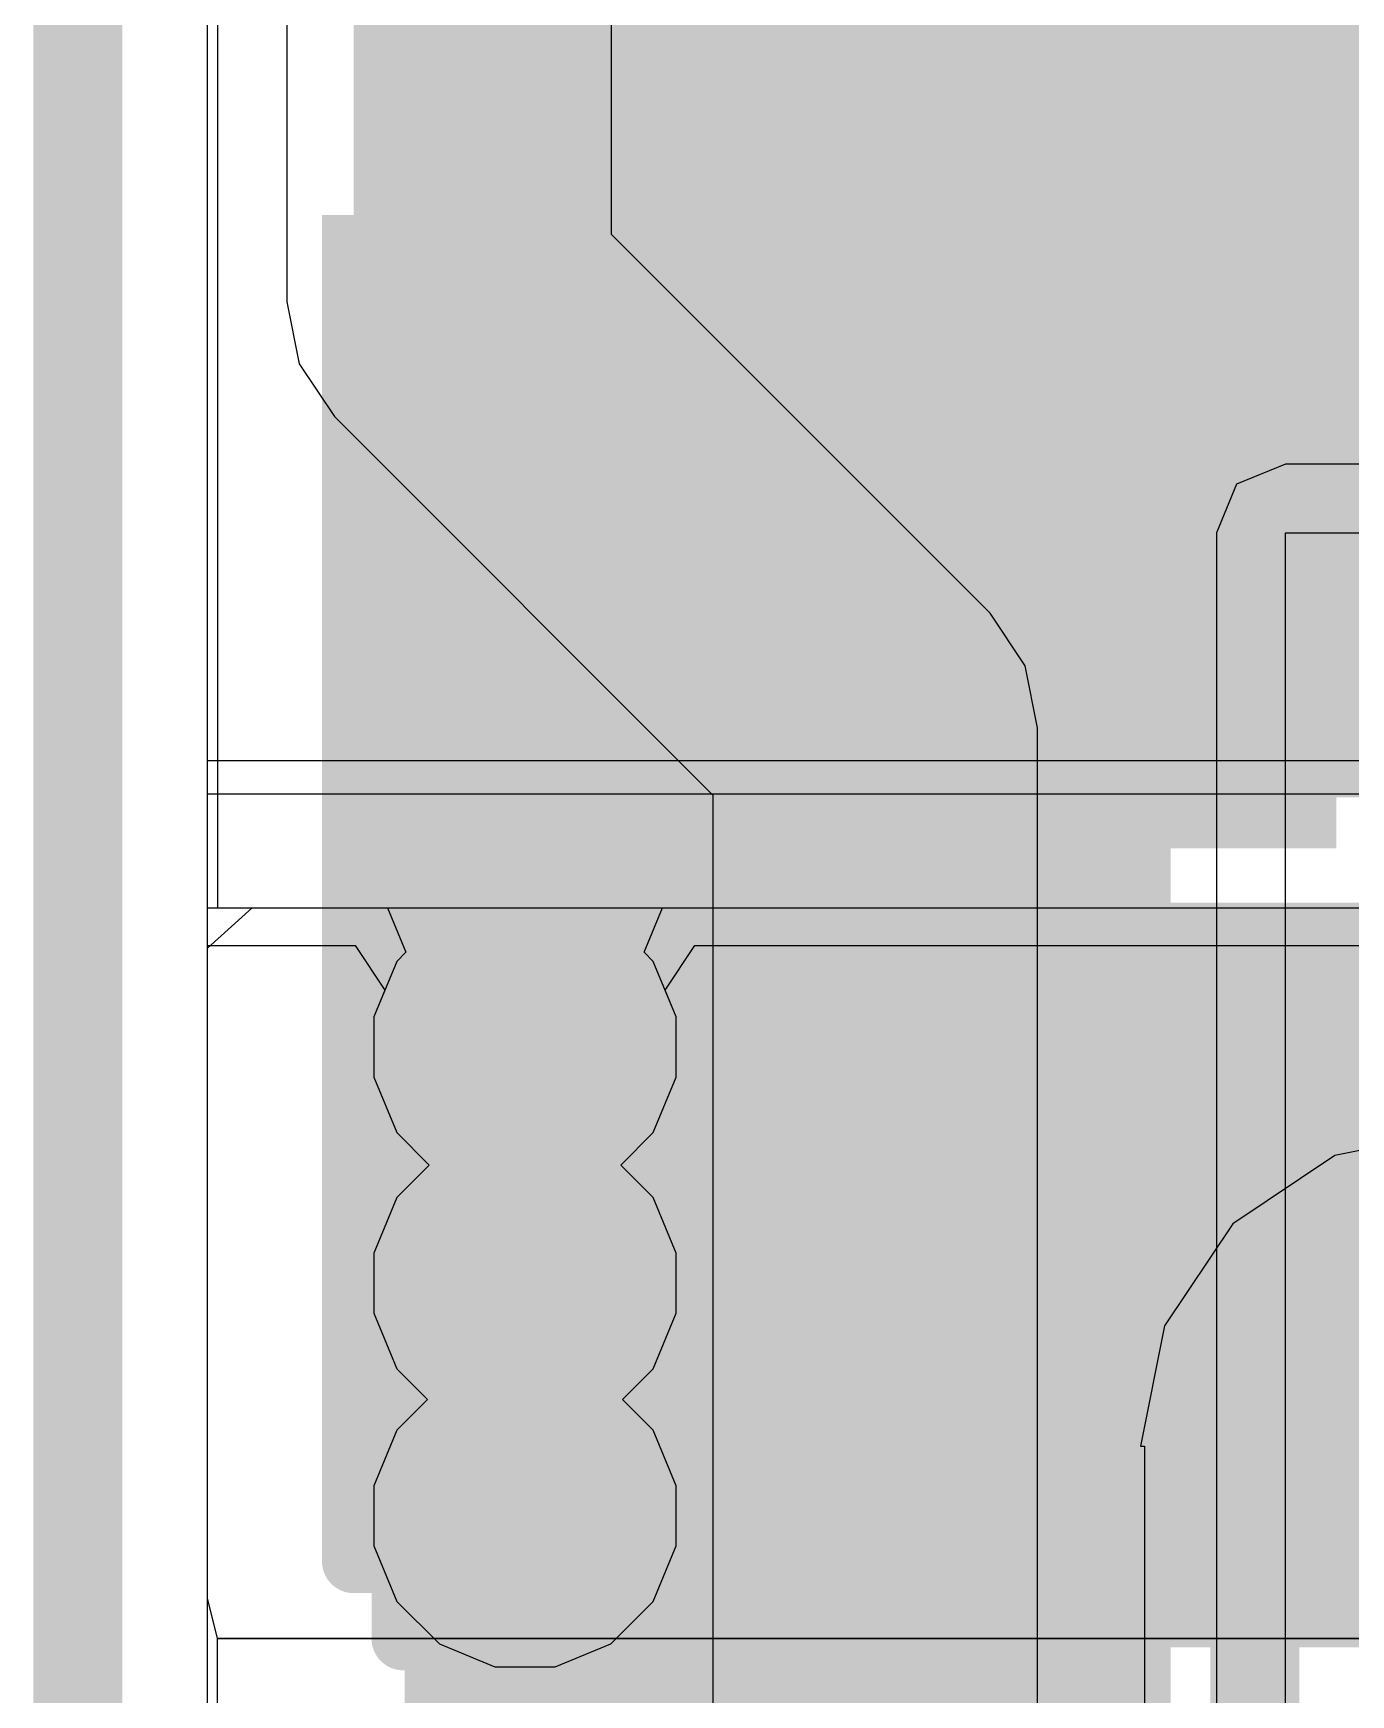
# Model space of a CAD drawing. Header units: inches. Extents: x -6 to 283, y -12 to 154.
# Drawn here: x 10.639 to 13.267, y -4.007 to -0.693 of the extents above; entities that cross this region are included whole.
import ezdxf

# ---------------------------------------------------------------- set-up
doc = ezdxf.new("R2010")
doc.units = ezdxf.units.IN
for name, color, linetype in [('Board Outline', 216, 'Continuous'), ('Bottom Layer', 5, 'Continuous'), ('Bottom Overlay', 54, 'Continuous'), ('Bottom Paste', 16, 'Continuous'), ('Bottom Solder', 6, 'Continuous'), ('Drill Drawing', 1, 'Continuous'), ('GND-1', 16, 'Continuous'), ('GND-2', 90, 'Continuous'), ('GND-3', 216, 'Continuous'), ('GND-4', 54, 'Continuous'), ('PWR-1', 156, 'Continuous'), ('PWR-2', 130, 'Continuous'), ('Signal L1', 76, 'Continuous'), ('Signal L2', 6, 'Continuous'), ('Top Layer', 1, 'Continuous'), ('Top Overlay', 2, 'Continuous'), ('Top Paste', 8, 'Continuous'), ('Top Solder', 216, 'Continuous'), ('Via Holes', 16, 'Continuous')]:
    doc.layers.add(name, color=color, linetype=linetype)

# ---------------------------------------------------------------- blocks, each defined once
blk = doc.blocks.new('F____1206__3216_M_______199')
at = {"layer": 'Top Layer'}
blk.add_hatch(color=1, dxfattribs=at).paths.add_polyline_path([(-2.058, 0.91), (-0.998, 0.91), (-0.998, -0.91), (-2.058, -0.91)])
at = {"layer": 'Top Paste'}
blk.add_hatch(color=8, dxfattribs=at).paths.add_polyline_path([(-2.058, 0.91), (-0.998, 0.91), (-0.998, -0.91), (-2.058, -0.91)])
at = {"layer": 'Top Solder'}
blk.add_hatch(color=216, dxfattribs=at).paths.add_polyline_path([(-2.1596, 1.0116), (-0.8964, 1.0116), (-0.8964, -1.0116), (-2.1596, -1.0116)])
at = {"layer": 'Top Overlay'}
for points in [[(0.68, 0.8492, 0.127, 0.127, 0), (-0.68, 0.8492, 0.127, 0.127, 0)], [(-0.6087, -0.002, 0.127, 0.127, -0.962331), (0, -0.0254, 0.127, 0.127, 0)], [(0.6096, -0.0254, 0.127, 0.127, -1), (0, -0.0254, 0.127, 0.127, 0)], [(0.68, -0.8492, 0.127, 0.127, 0), (-0.68, -0.8492, 0.127, 0.127, 0)]]:
    blk.add_lwpolyline(points, format="xyseb", dxfattribs=at)
for points in [[(-0.7118, 0.8492, 0.0635, 0.0635, 1), (-0.6483, 0.8492, 0.0635, 0.0635, 1)], [(0.6483, 0.8492, 0.0635, 0.0635, 1), (0.7118, 0.8492, 0.0635, 0.0635, 1)], [(-0.6405, -0.002, 0.0635, 0.0635, 1), (-0.577, -0.002, 0.0635, 0.0635, 1)], [(-0.0318, -0.0254, 0.0635, 0.0635, 1), (0.0318, -0.0254, 0.0635, 0.0635, 1)], [(-0.0318, -0.0254, 0.0635, 0.0635, 1), (0.0318, -0.0254, 0.0635, 0.0635, 1)], [(0.5778, -0.0254, 0.0635, 0.0635, 1), (0.6413, -0.0254, 0.0635, 0.0635, 1)], [(-0.7118, -0.8492, 0.0635, 0.0635, 1), (-0.6483, -0.8492, 0.0635, 0.0635, 1)], [(0.6483, -0.8492, 0.0635, 0.0635, 1), (0.7118, -0.8492, 0.0635, 0.0635, 1)]]:
    blk.add_lwpolyline(points, format="xyseb", close=True, dxfattribs=at)
blk = doc.blocks.new('C___0805_B_404')
at = {"layer": 'Bottom Layer'}
for points in [[(-1.524, 0.762), (-0.508, 0.762), (-0.508, -0.762), (-1.524, -0.762)], [(0.508, 0.762), (1.524, 0.762), (1.524, -0.762), (0.508, -0.762)]]:
    blk.add_hatch(color=5, dxfattribs=at).paths.add_polyline_path(points)
at = {"layer": 'Bottom Paste'}
for points in [[(-1.524, 0.762), (-0.508, 0.762), (-0.508, -0.762), (-1.524, -0.762)], [(0.508, 0.762), (1.524, 0.762), (1.524, -0.762), (0.508, -0.762)]]:
    blk.add_hatch(color=16, dxfattribs=at).paths.add_polyline_path(points)
at = {"layer": 'Bottom Solder'}
for points in [[(-1.594, 0.832), (-0.438, 0.832), (-0.438, -0.832), (-1.594, -0.832)], [(0.438, 0.832), (1.594, 0.832), (1.594, -0.832), (0.438, -0.832)]]:
    blk.add_hatch(color=6, dxfattribs=at).paths.add_polyline_path(points)
at = {"layer": 'Bottom Overlay'}
for points in [[(-1.6256, 0.8636, 0.127, 0.127, 0), (-0.6096, 0.8636, 0.127, 0.127, 0)], [(-1.6256, -0.8636, 0.127, 0.127, 0), (-1.6256, 0.8636, 0.127, 0.127, 0)], [(0.6096, 0.8636, 0.127, 0.127, 0), (1.6256, 0.8636, 0.127, 0.127, 0)], [(1.6256, -0.8636, 0.127, 0.127, 0), (1.6256, 0.8636, 0.127, 0.127, 0)], [(-1.6256, -0.8636, 0.127, 0.127, 0), (-0.6096, -0.8636, 0.127, 0.127, 0)], [(0.6096, -0.8636, 0.127, 0.127, 0), (1.6256, -0.8636, 0.127, 0.127, 0)]]:
    blk.add_lwpolyline(points, format="xyseb", dxfattribs=at)
for points in [[(-1.6574, 0.8636, 0.0635, 0.0635, 1), (-1.5938, 0.8636, 0.0635, 0.0635, 1)], [(-1.6574, 0.8636, 0.0635, 0.0635, 1), (-1.5938, 0.8636, 0.0635, 0.0635, 1)], [(-0.6414, 0.8636, 0.0635, 0.0635, 1), (-0.5779, 0.8636, 0.0635, 0.0635, 1)], [(0.5779, 0.8636, 0.0635, 0.0635, 1), (0.6414, 0.8636, 0.0635, 0.0635, 1)], [(1.5939, 0.8636, 0.0635, 0.0635, 1), (1.6574, 0.8636, 0.0635, 0.0635, 1)], [(1.5939, 0.8636, 0.0635, 0.0635, 1), (1.6574, 0.8636, 0.0635, 0.0635, 1)], [(-1.6574, -0.8636, 0.0635, 0.0635, 1), (-1.5939, -0.8636, 0.0635, 0.0635, 1)], [(-1.6574, -0.8636, 0.0635, 0.0635, 1), (-1.5939, -0.8636, 0.0635, 0.0635, 1)], [(-0.6413, -0.8636, 0.0635, 0.0635, 1), (-0.5778, -0.8636, 0.0635, 0.0635, 1)], [(0.5779, -0.8636, 0.0635, 0.0635, 1), (0.6414, -0.8636, 0.0635, 0.0635, 1)], [(1.5939, -0.8636, 0.0635, 0.0635, 1), (1.6574, -0.8636, 0.0635, 0.0635, 1)], [(1.5939, -0.8636, 0.0635, 0.0635, 1), (1.6574, -0.8636, 0.0635, 0.0635, 1)]]:
    blk.add_lwpolyline(points, format="xyseb", close=True, dxfattribs=at)

msp = doc.modelspace()

# ---------------------------------------------------------------- hatches: boundary and pattern name
at = {"layer": 'Bottom Layer'}
msp.add_hatch(color=5, dxfattribs=at).paths.add_polyline_path([(11.38, -6.0661), (12.9075, -6.0661), (12.9075, -2.0692), (11.38, -2.0692)])
h = msp.add_hatch(color=5, dxfattribs=at)
edge = h.paths.add_edge_path()
edge.add_arc((11.6198, -2.7148), 0.2, 0, 360)
h = msp.add_hatch(color=5, dxfattribs=at)
edge = h.paths.add_edge_path()
edge.add_arc((11.6198, -3.1858), 0.2, 0, 360)
h = msp.add_hatch(color=5, dxfattribs=at)
edge = h.paths.add_edge_path()
edge.add_arc((11.6198, -3.6498), 0.2, 0, 360)
at = {"layer": 'GND-1'}
h = msp.add_hatch(color=16, dxfattribs=at)
edge = h.paths.add_edge_path()
edge.add_arc((11.6198, -2.7148), 0.2, 0, 360)
h = msp.add_hatch(color=16, dxfattribs=at)
edge = h.paths.add_edge_path()
edge.add_arc((11.6198, -3.1858), 0.2, 0, 360)
h = msp.add_hatch(color=16, dxfattribs=at)
edge = h.paths.add_edge_path()
edge.add_arc((11.6198, -3.6498), 0.2, 0, 360)
at = {"layer": 'GND-2'}
h = msp.add_hatch(color=90, dxfattribs=at)
edge = h.paths.add_edge_path()
edge.add_arc((11.6198, -2.7148), 0.2, 0, 360)
h = msp.add_hatch(color=90, dxfattribs=at)
edge = h.paths.add_edge_path()
edge.add_arc((11.6198, -3.1858), 0.2, 0, 360)
h = msp.add_hatch(color=90, dxfattribs=at)
edge = h.paths.add_edge_path()
edge.add_arc((11.6198, -3.6498), 0.2, 0, 360)
at = {"layer": 'GND-3'}
h = msp.add_hatch(color=216, dxfattribs=at)
edge = h.paths.add_edge_path()
edge.add_arc((11.6198, -2.7148), 0.2, 0, 360)
h = msp.add_hatch(color=216, dxfattribs=at)
edge = h.paths.add_edge_path()
edge.add_arc((11.6198, -3.1858), 0.2, 0, 360)
h = msp.add_hatch(color=216, dxfattribs=at)
edge = h.paths.add_edge_path()
edge.add_arc((11.6198, -3.6498), 0.2, 0, 360)
at = {"layer": 'GND-4'}
h = msp.add_hatch(color=54, dxfattribs=at)
edge = h.paths.add_edge_path()
edge.add_arc((11.6198, -2.7148), 0.2, 0, 360)
h = msp.add_hatch(color=54, dxfattribs=at)
edge = h.paths.add_edge_path()
edge.add_arc((11.6198, -3.1858), 0.2, 0, 360)
h = msp.add_hatch(color=54, dxfattribs=at)
edge = h.paths.add_edge_path()
edge.add_arc((11.6198, -3.6498), 0.2, 0, 360)
at = {"layer": 'PWR-1'}
h = msp.add_hatch(color=156, dxfattribs=at)
edge = h.paths.add_edge_path()
edge.add_arc((11.6198, -2.7148), 0.2, 0, 360)
h = msp.add_hatch(color=156, dxfattribs=at)
edge = h.paths.add_edge_path()
edge.add_arc((11.6198, -3.1858), 0.2, 0, 360)
h = msp.add_hatch(color=156, dxfattribs=at)
edge = h.paths.add_edge_path()
edge.add_arc((11.6198, -3.6498), 0.2, 0, 360)
at = {"layer": 'PWR-2'}
h = msp.add_hatch(color=130, dxfattribs=at)
edge = h.paths.add_edge_path()
edge.add_arc((11.6198, -2.7148), 0.2, 0, 360)
h = msp.add_hatch(color=130, dxfattribs=at)
edge = h.paths.add_edge_path()
edge.add_arc((11.6198, -3.1858), 0.2, 0, 360)
h = msp.add_hatch(color=130, dxfattribs=at)
edge = h.paths.add_edge_path()
edge.add_arc((11.6198, -3.6498), 0.2, 0, 360)
at = {"layer": 'Signal L1'}
h = msp.add_hatch(color=76, dxfattribs=at)
edge = h.paths.add_edge_path()
edge.add_arc((11.6198, -2.7148), 0.2, 0, 360)
h = msp.add_hatch(color=76, dxfattribs=at)
edge = h.paths.add_edge_path()
edge.add_arc((11.6198, -3.1858), 0.2, 0, 360)
h = msp.add_hatch(color=76, dxfattribs=at)
edge = h.paths.add_edge_path()
edge.add_arc((11.6198, -3.6498), 0.2, 0, 360)
at = {"layer": 'Signal L2'}
h = msp.add_hatch(color=6, dxfattribs=at)
edge = h.paths.add_edge_path()
edge.add_arc((11.6198, -2.7148), 0.2, 0, 360)
h = msp.add_hatch(color=6, dxfattribs=at)
edge = h.paths.add_edge_path()
edge.add_arc((11.6198, -3.1858), 0.2, 0, 360)
h = msp.add_hatch(color=6, dxfattribs=at)
edge = h.paths.add_edge_path()
edge.add_arc((11.6198, -3.6498), 0.2, 0, 360)
at = {"layer": 'Top Layer'}
for points in [[(11.3164, -2.2167), (15.8324, -2.2167), (15.8324, -0.6047), (11.3164, -0.6047)], [(11.3164, -3.9126), (15.8324, -3.9126), (15.8324, -2.4268), (11.3164, -2.4268)]]:
    msp.add_hatch(color=1, dxfattribs=at).paths.add_polyline_path(points)
h = msp.add_hatch(color=1, dxfattribs=at)
edge = h.paths.add_edge_path()
edge.add_arc((11.6198, -2.7148), 0.2, 0, 360)
h = msp.add_hatch(color=1, dxfattribs=at)
edge = h.paths.add_edge_path()
edge.add_arc((11.6198, -3.1858), 0.2, 0, 360)
h = msp.add_hatch(color=1, dxfattribs=at)
edge = h.paths.add_edge_path()
edge.add_arc((11.6198, -3.6498), 0.2, 0, 360)
at = {"layer": 'Via Holes'}
h = msp.add_hatch(color=7, dxfattribs=at)
edge = h.paths.add_edge_path()
edge.add_arc((11.6198, -2.7148), 0.1, 0, 360)
h = msp.add_hatch(color=7, dxfattribs=at)
edge = h.paths.add_edge_path()
edge.add_arc((11.6198, -3.1858), 0.1, 0, 360)
h = msp.add_hatch(color=7, dxfattribs=at)
edge = h.paths.add_edge_path()
edge.add_arc((11.6198, -3.6498), 0.1, 0, 360)

# ---------------------------------------------------------------- linework, layer by layer
at = {"layer": 'Board Outline'}
msp.add_lwpolyline([(10.7278, -10.3315, 0.1778, 0.1778, 0), (10.7278, 19.0513, 0.1778, 0.1778, 0)], format="xyseb", dxfattribs=at)
at = {"layer": 'Bottom Layer'}
for p, q in [((10.9868, -10.3315), (10.9868, 19.0513)), ((13.1364, -1.552), (13.0392, -1.5922)), ((13.3498, -1.552), (13.1364, -1.552)), ((13.0392, -1.5922), (12.999, -1.6894)), ((12.999, -1.6894), (12.999, -6.2451)), ((13.1364, -6.2451), (13.1364, -1.6894)), ((13.1364, -1.6894), (13.3717, -1.6894))]:
    msp.add_line(p, q, dxfattribs=at)
at = {"layer": 'Drill Drawing'}
for points in [[(11.3658, -2.4608, 0.0508, 0.0508, 0), (11.8738, -2.4608, 0.0508, 0.0508, 0)], [(11.3658, -2.9688, 0.0508, 0.0508, 0), (11.3658, -2.4608, 0.0508, 0.0508, 0)], [(11.8738, -2.9688, 0.0508, 0.0508, 0), (11.8738, -2.4608, 0.0508, 0.0508, 0)], [(11.3658, -2.9318, 0.0508, 0.0508, 0), (11.8738, -2.9318, 0.0508, 0.0508, 0)], [(11.3658, -3.4398, 0.0508, 0.0508, 0), (11.3658, -2.9318, 0.0508, 0.0508, 0)], [(11.8738, -3.4398, 0.0508, 0.0508, 0), (11.8738, -2.9318, 0.0508, 0.0508, 0)], [(11.3658, -2.9688, 0.0508, 0.0508, 0), (11.8738, -2.9688, 0.0508, 0.0508, 0)], [(11.3658, -3.3958, 0.0508, 0.0508, 0), (11.8738, -3.3958, 0.0508, 0.0508, 0)], [(11.3658, -3.9038, 0.0508, 0.0508, 0), (11.3658, -3.3958, 0.0508, 0.0508, 0)], [(11.8738, -3.9038, 0.0508, 0.0508, 0), (11.8738, -3.3958, 0.0508, 0.0508, 0)], [(11.3658, -3.4398, 0.0508, 0.0508, 0), (11.8738, -3.4398, 0.0508, 0.0508, 0)], [(11.3658, -3.9038, 0.0508, 0.0508, 0), (11.8738, -3.9038, 0.0508, 0.0508, 0)]]:
    msp.add_lwpolyline(points, format="xyseb", dxfattribs=at)
for points in [[(11.3531, -2.4608, 0.0254, 0.0254, 1), (11.3785, -2.4608, 0.0254, 0.0254, 1)], [(11.3531, -2.4608, 0.0254, 0.0254, 1), (11.3785, -2.4608, 0.0254, 0.0254, 1)], [(11.8611, -2.4608, 0.0254, 0.0254, 1), (11.8865, -2.4608, 0.0254, 0.0254, 1)], [(11.8611, -2.4608, 0.0254, 0.0254, 1), (11.8865, -2.4608, 0.0254, 0.0254, 1)], [(11.3531, -2.9318, 0.0254, 0.0254, 1), (11.3785, -2.9318, 0.0254, 0.0254, 1)], [(11.3531, -2.9318, 0.0254, 0.0254, 1), (11.3785, -2.9318, 0.0254, 0.0254, 1)], [(11.8611, -2.9318, 0.0254, 0.0254, 1), (11.8865, -2.9318, 0.0254, 0.0254, 1)], [(11.8611, -2.9318, 0.0254, 0.0254, 1), (11.8865, -2.9318, 0.0254, 0.0254, 1)], [(11.3531, -2.9688, 0.0254, 0.0254, 1), (11.3785, -2.9688, 0.0254, 0.0254, 1)], [(11.3531, -2.9688, 0.0254, 0.0254, 1), (11.3785, -2.9688, 0.0254, 0.0254, 1)], [(11.8611, -2.9688, 0.0254, 0.0254, 1), (11.8865, -2.9688, 0.0254, 0.0254, 1)], [(11.8611, -2.9688, 0.0254, 0.0254, 1), (11.8865, -2.9688, 0.0254, 0.0254, 1)], [(11.3531, -3.3958, 0.0254, 0.0254, 1), (11.3785, -3.3958, 0.0254, 0.0254, 1)], [(11.3531, -3.3958, 0.0254, 0.0254, 1), (11.3785, -3.3958, 0.0254, 0.0254, 1)], [(11.8611, -3.3958, 0.0254, 0.0254, 1), (11.8865, -3.3958, 0.0254, 0.0254, 1)], [(11.8611, -3.3958, 0.0254, 0.0254, 1), (11.8865, -3.3958, 0.0254, 0.0254, 1)], [(11.3531, -3.4398, 0.0254, 0.0254, 1), (11.3785, -3.4398, 0.0254, 0.0254, 1)], [(11.3531, -3.4398, 0.0254, 0.0254, 1), (11.3785, -3.4398, 0.0254, 0.0254, 1)], [(11.8611, -3.4398, 0.0254, 0.0254, 1), (11.8865, -3.4398, 0.0254, 0.0254, 1)], [(11.8611, -3.4398, 0.0254, 0.0254, 1), (11.8865, -3.4398, 0.0254, 0.0254, 1)], [(11.3531, -3.9038, 0.0254, 0.0254, 1), (11.3785, -3.9038, 0.0254, 0.0254, 1)], [(11.3531, -3.9038, 0.0254, 0.0254, 1), (11.3785, -3.9038, 0.0254, 0.0254, 1)], [(11.8611, -3.9038, 0.0254, 0.0254, 1), (11.8865, -3.9038, 0.0254, 0.0254, 1)], [(11.8611, -3.9038, 0.0254, 0.0254, 1), (11.8865, -3.9038, 0.0254, 0.0254, 1)]]:
    msp.add_lwpolyline(points, format="xyseb", close=True, dxfattribs=at)
at = {"layer": 'GND-1'}
msp.add_line((10.9868, -10.3315), (10.9868, 19.0513), dxfattribs=at)
at = {"layer": 'GND-2'}
msp.add_line((10.9868, -10.3315), (10.9868, 19.0513), dxfattribs=at)
at = {"layer": 'GND-3'}
msp.add_line((10.9868, -10.3315), (10.9868, 19.0513), dxfattribs=at)
at = {"layer": 'GND-4'}
msp.add_line((10.9868, -10.3315), (10.9868, 19.0513), dxfattribs=at)
at = {"layer": 'PWR-1'}
for p, q in [((10.9868, -2.2101), (10.9868, 19.0513)), ((17.2805, -2.2101), (10.9868, -2.2101)), ((10.9868, -10.3315), (10.9868, -2.5122)), ((10.9868, -2.5122), (11.281, -2.5122)), ((11.281, -2.5122), (11.3405, -2.6011)), ((11.8992, -2.6011), (11.9586, -2.5122)), ((11.9586, -2.5122), (17.4013, -2.5122)), ((11.3405, -2.6011), (11.3182, -2.6548)), ((11.9214, -2.6548), (11.8992, -2.6011)), ((11.3182, -2.6548), (11.3182, -2.7748)), ((11.9214, -2.7748), (11.9214, -2.6548)), ((11.3182, -2.7748), (11.3641, -2.8856)), ((11.8755, -2.8856), (11.9214, -2.7748)), ((11.3641, -2.8856), (11.4288, -2.9503)), ((11.8108, -2.9503), (11.8755, -2.8856)), ((11.4288, -2.9503), (11.3641, -3.015)), ((11.8755, -3.015), (11.8108, -2.9503)), ((11.3641, -3.015), (11.3182, -3.1258)), ((11.9214, -3.1258), (11.8755, -3.015)), ((11.3182, -3.1258), (11.3182, -3.2458)), ((11.9214, -3.2458), (11.9214, -3.1258)), ((11.3182, -3.2458), (11.3641, -3.3567)), ((11.8755, -3.3567), (11.9214, -3.2458)), ((11.3641, -3.3567), (11.4253, -3.4178)), ((11.8144, -3.4178), (11.8755, -3.3567)), ((11.4253, -3.4178), (11.3641, -3.4789)), ((11.8755, -3.4789), (11.8144, -3.4178)), ((11.3641, -3.4789), (11.3182, -3.5898)), ((11.9214, -3.5898), (11.8755, -3.4789)), ((11.3182, -3.5898), (11.3182, -3.7097)), ((11.9214, -3.7097), (11.9214, -3.5898)), ((11.3182, -3.7097), (11.3641, -3.8206)), ((11.8755, -3.8206), (11.9214, -3.7097)), ((11.3641, -3.8206), (11.449, -3.9054)), ((11.7907, -3.9054), (11.8755, -3.8206)), ((11.449, -3.9054), (11.5598, -3.9514)), ((11.6798, -3.9514), (11.7907, -3.9054)), ((11.5598, -3.9514), (11.6798, -3.9514))]:
    msp.add_line(p, q, dxfattribs=at)
at = {"layer": 'PWR-2'}
for p, q in [((10.9868, -2.1438), (10.9868, 19.0513)), ((17.274, -2.1438), (10.9868, -2.1438)), ((10.9868, -10.3315), (10.9868, -2.437)), ((10.9868, -2.437), (11.3453, -2.437)), ((11.3453, -2.437), (11.3822, -2.5259)), ((11.8575, -2.5259), (11.8943, -2.437)), ((11.8943, -2.437), (17.4263, -2.437)), ((11.3641, -2.5439), (11.3182, -2.6548)), ((11.3822, -2.5259), (11.3641, -2.5439)), ((11.8755, -2.5439), (11.8575, -2.5259)), ((11.9214, -2.6548), (11.8755, -2.5439)), ((11.3182, -2.6548), (11.3182, -2.7748)), ((11.9214, -2.7748), (11.9214, -2.6548)), ((11.3182, -2.7748), (11.3641, -2.8856)), ((11.8755, -2.8856), (11.9214, -2.7748)), ((11.3641, -2.8856), (11.4288, -2.9503)), ((11.8108, -2.9503), (11.8755, -2.8856)), ((11.4288, -2.9503), (11.3641, -3.015)), ((11.8755, -3.015), (11.8108, -2.9503)), ((11.3641, -3.015), (11.3182, -3.1258)), ((11.9214, -3.1258), (11.8755, -3.015)), ((11.3182, -3.1258), (11.3182, -3.2458)), ((11.9214, -3.2458), (11.9214, -3.1258)), ((11.3182, -3.2458), (11.3641, -3.3567)), ((11.8755, -3.3567), (11.9214, -3.2458)), ((11.3641, -3.3567), (11.4253, -3.4178)), ((11.8144, -3.4178), (11.8755, -3.3567)), ((11.4253, -3.4178), (11.3641, -3.4789)), ((11.8755, -3.4789), (11.8144, -3.4178)), ((11.3641, -3.4789), (11.3182, -3.5898)), ((11.9214, -3.5898), (11.8755, -3.4789)), ((11.3182, -3.5898), (11.3182, -3.7097)), ((11.9214, -3.7097), (11.9214, -3.5898)), ((11.3182, -3.7097), (11.3641, -3.8206)), ((11.8755, -3.8206), (11.9214, -3.7097)), ((11.3641, -3.8206), (11.449, -3.9054)), ((11.7907, -3.9054), (11.8755, -3.8206)), ((11.449, -3.9054), (11.5598, -3.9514)), ((11.6798, -3.9514), (11.7907, -3.9054)), ((11.5598, -3.9514), (11.6798, -3.9514))]:
    msp.add_line(p, q, dxfattribs=at)
at = {"layer": 'Signal L1'}
for p, q in [((10.9868, -10.3315), (10.9868, 19.0513)), ((11.1449, 0.4299), (11.1449, -1.2283)), ((11.7924, -1.0942), (11.7924, 0.2958)), ((12.5474, -1.8492), (11.7924, -1.0942)), ((11.1449, -1.2283), (11.1696, -1.3522)), ((11.1696, -1.3522), (11.2397, -1.4572)), ((11.2397, -1.4572), (11.9947, -2.2122)), ((12.6175, -1.9542), (12.5474, -1.8492)), ((12.6422, -2.0781), (12.6175, -1.9542)), ((12.6422, -9.346), (12.6422, -2.0781)), ((11.9947, -2.2122), (11.9947, -9.4801)), ((13.475, -2.8836), (13.2349, -2.9314)), ((13.2349, -2.9314), (13.0314, -3.0673)), ((13.0314, -3.0673), (12.8954, -3.2708)), ((12.8954, -3.2708), (12.8477, -3.5109)), ((12.8477, -3.5109), (12.8555, -3.5109)), ((12.8555, -3.5109), (12.8555, -6.8294))]:
    msp.add_line(p, q, dxfattribs=at)
for points in [[(11.4686, -1.2283, 0.381, 0.381, 0), (11.4686, 0.4299, 0.381, 0.381, 0)], [(11.4686, -1.2283, 0.381, 0.381, 0), (12.3185, -2.0781, 0.381, 0.381, 0)], [(12.3185, -9.4801, 0.381, 0.381, 0), (12.3185, -2.0781, 0.381, 0.381, 0)], [(13.0756, -3.5109, 0.1778, 0.1778, -0.414214), (13.475, -3.1116, 0.1778, 0.1778, 0)], [(13.0756, -6.8294, 0.1778, 0.1778, 0), (13.0756, -3.5109, 0.1778, 0.1778, 0)]]:
    msp.add_lwpolyline(points, format="xyseb", dxfattribs=at)
for points in [[(11.3734, -1.2283, 0.1905, 0.1905, 1), (11.5639, -1.2283, 0.1905, 0.1905, 1)], [(11.3734, -1.2283, 0.1905, 0.1905, 1), (11.5639, -1.2283, 0.1905, 0.1905, 1)], [(12.2232, -2.0781, 0.1905, 0.1905, 1), (12.4137, -2.0781, 0.1905, 0.1905, 1)], [(12.2232, -2.0781, 0.1905, 0.1905, 1), (12.4137, -2.0781, 0.1905, 0.1905, 1)], [(13.0312, -3.5109, 0.0889, 0.0889, 1), (13.1201, -3.5109, 0.0889, 0.0889, 1)], [(13.0312, -3.5109, 0.0889, 0.0889, 1), (13.1201, -3.5109, 0.0889, 0.0889, 1)]]:
    msp.add_lwpolyline(points, format="xyseb", close=True, dxfattribs=at)
at = {"layer": 'Signal L2'}
msp.add_line((10.9868, -10.3315), (10.9868, 19.0513), dxfattribs=at)
at = {"layer": 'Top Layer'}
for p, q in [((11.0066, -0.4201), (11.0066, -2.437)), ((10.9868, -2.5177), (11.0757, -2.437)), ((11.0066, -2.437), (16.1315, -2.437)), ((11.0757, -2.437), (15.9852, -2.437)), ((10.9868, -3.8141), (10.9868, -2.5177)), ((11.0066, -3.8948), (10.9868, -3.8141)), ((11.0066, -11.1657), (11.0066, -3.8948)), ((11.0066, -3.8948), (16.0577, -3.8948)), ((15.9947, -3.8948), (11.0066, -3.8948))]:
    msp.add_line(p, q, dxfattribs=at)

# ---------------------------------------------------------------- block references
at = {"rotation": 270}
msp.add_blockref('F____1206__3216_M_______199', (12.2264, -3.2147), dxfattribs=at)
msp.add_blockref('C___0805_B_404', (12.904, -2.8771))

doc.saveas('drawing.dxf')
